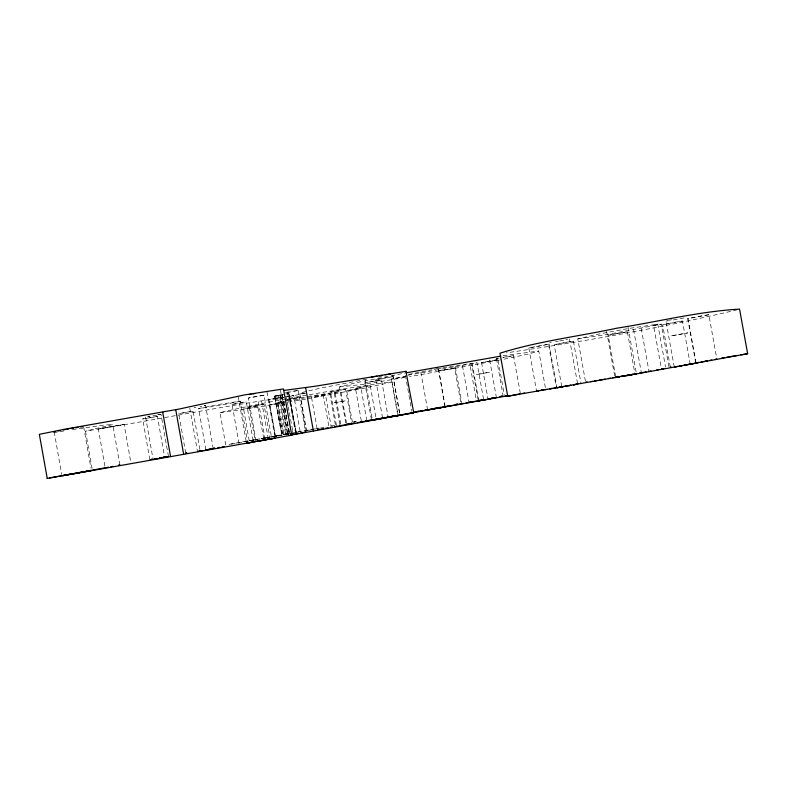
<?xml version="1.0" encoding="UTF-8"?>
<svg xmlns="http://www.w3.org/2000/svg" width="787" height="787" viewBox="0 0 787 787"><rect width="100%" height="100%" fill="white"/><g stroke="black" fill="none" stroke-linecap="round" stroke-linejoin="round"><path stroke-width="0.59" stroke-dasharray="3.94 2.95" d="M263.96 404.223L249.145 406.81L263.96 404.223L269.852 437.247L267.039 437.759M548.529 344.273L528.825 347.933L548.529 344.273L556.379 387.627M306.182 431.463L299.739 393.018L321.007 388.021L367.883 378.96M478.053 399.511L471.561 363.328L469.829 363.968L476.469 400.986M249.223 440.779L243.557 408.748L257.654 406.19L263.704 438.192L260.605 438.733M615.7 376.796L608.174 335.351L620.609 332.812L627.377 331.789L634.853 373.412M149.796 459.687L142.703 418.95L157.4 416.392L164.385 455.85M257.998 406.171L243.557 408.748M157.4 416.392L142.604 419.018M627.377 331.789L608.174 335.351M119.88 464.979L112.748 424.557L85.508 431.128L92.089 468.422M545.361 387.607L538.78 351.002L528.431 354.061L500.483 359.905M281.982 436.037L274.535 396.077L282.238 394.553L289.705 433.46M561.751 386.456L554.186 344.686L566.955 342.109L573.408 341.165L580.934 383.053M670.337 367.214L662.605 324.765L675.826 322.07L682.477 321.076L690.13 363.702M305.818 430.932L306.625 430.774L300.624 397.101L287.609 399.53M205.889 449.761L198.59 408.601L218.983 404.429L240.389 401.203L247.689 442.304M213.247 448.747L205.564 405.403L203.459 405.925M185.742 453.105L178.757 413.716L185.653 412.319L193.081 411.188L200.065 450.548M382.571 417.867L375.743 379.718L384.056 378.006L393.018 376.609L399.845 414.798M585.43 381.233L577.796 338.892L597.028 334.396L628.085 328.563L657.784 324.165L665.546 367.057M573.408 341.165L554.186 344.686M696.052 362.876L688.015 318.607L702.053 315.744L708.851 314.741L716.878 359.187M104.897 466.12L98.336 428.964L122.251 424.616L124.12 424.449L130.878 462.717M682.477 321.076L662.605 324.765M193.081 411.188L178.757 413.716M393.018 376.609L375.743 379.718M317.112 428.551L311.554 397.504L319.178 395.999L325.582 394.985L331.101 426.062M708.851 314.741L688.015 318.607M325.582 394.985L311.554 397.504M239.032 443.573L232.086 404.449L239.12 403.023L246.292 401.941L253.237 441.045M240.389 401.203L220.006 405.354L198.59 408.601M256.06 441.084L248.407 398.025L256.237 396.422L264.029 395.261L271.682 438.3M124.12 424.449L98.336 428.964M264.029 395.261L248.407 398.025M371.444 419.668L364.843 382.866L374.228 380.987L381.498 379.885L388.05 416.707M225.741 445.009L219.986 412.614C276.532 399.55 334.032 389.978 391.493 381.734L392.201 382.079L397.966 414.306M352.448 422.334L346.752 390.736L354.711 389.162L361.046 388.178L366.634 419.805M361.331 420.888L355.488 388.286L363.742 386.653L370.244 385.65L376.048 418.261M381.498 379.885L364.843 382.866M657.784 324.165L653.564 325.375L661.444 368.946M674.252 366.988L665.94 321.066L667.543 320.624M370.244 385.65L355.488 388.286M269.675 404.803L283.792 402.295L289.341 433.519L281.087 435.014L275.243 436.028L269.675 404.803L283.792 402.295M296.453 433.46L289.026 393.53L287.058 394.012M291.082 433.421L283.281 434.749L277.526 402.413L284.058 400.888M168.477 456.578L160.991 414.296L158.394 414.897M444.842 406.417L438.821 370.775L454.601 367.991L460.779 402.354M737.33 309.783C661.169 327.972 583.806 341.46 506.336 352.861M276.207 436.696L275.588 436.795L268.977 399.609L282.149 396.982M345.798 423.062L339.354 386.958L356.344 382.708L404.872 373.068M454.601 367.991L438.487 370.884M300.103 431.187L293.699 395.251L286.793 396.727M336.442 425.442L330.471 391.946L338.489 390.362L345.582 389.27L351.563 422.747M339.915 424.646L334.18 392.457L335.046 392.211L340.801 424.498M397.691 414.847L391.326 379.078L404.636 376.56M345.582 389.27L330.471 391.946M497.945 359.62L481.477 362.571L497.945 359.62L504.29 394.72M520.325 393.264L513.498 355.626L503.129 357.731M392.201 382.079L362.315 388.591L306.743 398.911M305.769 393.175L286.104 397.15M297.86 390.568L286.714 392.664M287.294 394.71L289.075 393.903L296.158 433.509M275.588 436.795L276.867 436.539M408.512 374.445L431.876 369.801M565.804 339.768L567.634 339.374M287.796 401.045L340.84 391.365L346.565 423.445M407.951 375.202L477.02 362.807L483.641 399.698M499.145 358.105L496.459 358.724L499.47 358.351M577.796 338.892L607.584 334.416L661.257 324.165L669.107 367.559M283.281 434.749L291.16 433.283M406.151 376.53L391.326 379.078M669.334 320.23L671.626 319.758M683.962 317.948L670.986 320.388M499.322 360.131L409.574 376.698M287.048 399.412L300.624 397.101M285.425 392.575L290.836 391.562M275.243 436.028L280.133 435.142M148.133 416.382L149.805 416.057M563.522 340.23L559.154 341.046M286.438 400.396L306.34 396.687M200.016 406.594L201.875 406.24M502.755 357.406L513.498 355.626M229.086 444.34L251.171 440.287M249.449 440.73L287.717 433.706M156.731 415.211L147.533 416.776M254.496 440.1L257.9 439.392L255.529 439.785L257.29 439.362M378.173 377.091L381.597 376.471M274.378 396.156L283.92 394.621M434.011 369.398L436.244 368.995M437.356 368.798L441.802 367.991M305.572 399.127L245.662 409.279L219.986 412.614M252.411 440.189L258.992 439.057M274.791 436.854L276.985 436.46M283.753 397.287L268.977 399.609M293.531 432.673L297.014 432.043M298.175 431.837L302.828 431.01M303.989 430.804L319.207 428.089M296.896 432.25L300.26 431.64M304.825 430.823L314.023 429.181M261.422 438.723L265.357 438.064M261.5 438.752L263.468 438.408M286.301 434.788L288.426 434.414M555.632 341.676L558.258 341.214M284.038 397.533C217.586 406.938 151.675 420.789 85.508 431.128M283.487 434.542L289.213 433.539M330.953 426.003L335.685 425.167M315.066 428.994L318.214 428.443M320.525 428.03L323.998 427.41M253.827 439.982L249.41 440.75M307.845 430.469L305.661 430.853L306.625 430.774M308.937 430.273L312.213 429.692M288.563 434.09L262.75 438.654M353.481 422.019L355.872 421.596M250.955 440.72L253.316 440.307M442.914 367.795L471.561 363.328M404.862 377.514L362.876 384.4L339.354 386.958M307.422 396.491L335.046 392.211M261.904 438.497L263.704 438.192M248.594 441.133L228.279 444.635M255.529 439.805L256.513 439.638M268.318 437.503L269.852 437.247M59.91 431.62L64.111 430.922M194.035 407.627L195.963 407.312M292.794 391.218L297.289 390.519M285.347 396.432L293.699 395.251M334.18 392.457L340.84 391.365M469.829 363.968L477.02 362.807M53.378 432.673L57.805 431.965M653.564 325.375L661.257 324.165M285.691 393.962L289.026 393.53M72.345 429.623L103.53 425.147L112.748 424.557M503.129 355.734L538.78 351.002M157.557 414.71L160.991 414.296M285.494 401.419L277.526 402.413M668.842 320.742L665.94 321.066M549.798 342.601L551.254 342.394M204.364 405.502L205.564 405.403M304.569 393.087L299.404 393.392M346.752 390.736L361.046 388.178M232.086 404.449L246.292 401.941M282.435 395.113L279.493 395.054L286.35 435.29M280.428 394.877L288.101 434.985M276.788 395.851L284.402 435.595M275.548 396.038L283.202 435.811M274.722 396.136L282.385 435.959M286.35 397.278L287.019 400.839M287.245 402.019L287.924 405.58M288.15 406.771L289.055 411.512M289.272 412.693L293.335 434.05M278.362 395.605L285.897 435.319M296.079 432.309L288.829 393.52M295.705 433.617L288.18 393.589M280.162 395.3L287.599 435.014M274.535 396.077L282.041 436.037M282.051 394.966L289.4 434.69M687.661 318.282L695.797 363.171M641.208 328.366L648.931 371.051M633.565 329.576L641.307 372.438M628.056 327.343L636.457 373.795M292.203 430.469L292.853 434.08M606.62 331.337L614.952 377.603M569.503 338.892L577.658 384.095M549.051 343.811L556.96 387.775M489.671 360.043L496.43 397.681M472.111 363.299L478.84 400.799M462.5 365.847L469.022 402.226M455.368 367.008L461.91 403.515M420.819 372.143L427.626 409.968M405.374 375.261L411.817 411.296M392.87 374.937L399.648 412.841M528.825 347.933L536.537 391.149M496.508 358.764L503.188 396.304M438.497 368.975L445.235 406.83M365.247 379.924L372.428 420.12M329.851 393.667L335.498 425.364M323.231 394.759L328.897 426.554M298.175 390.46L305.582 432.063M280.418 390.165L288.298 434.444M266.96 391.857L274.978 436.933M261.599 401.281L268.141 438.064M258.411 401.714L264.983 438.644M249.145 406.81L255.027 439.884M238.264 396.914L246.282 442.058M189.805 408.187L197.488 451.561M481.555 362.6L487.96 398.832M145.575 416.972L153.071 459.333M83.638 426.702L90.948 468.157M54.195 431.807L61.73 474.6M476.302 374.582L489.73 372.172L476.302 374.582M671.567 335.813L687.71 332.911L671.567 335.813M334.514 402.728L345.818 400.74L334.514 402.728M354.789 421.901L353.648 422.107L356.245 421.675L354.789 421.901"/><path stroke-width="1.18" d="M405.964 371.494L413.746 412.791L289.026 435.477M72.866 473.961L291.711 435.181L283.477 388.926L244.432 394.926L178.787 409.122L64.967 429.161L39.35 434.326L47.24 478.398M54.195 431.807L55.159 431.532M635.178 374.002L636.457 373.795L507.723 396.255L499.991 353.225C537.816 341.233 578.258 336.462 617.185 328.13C657.824 321.785 698.64 311.504 739.544 309.104L747.65 353.737L625.813 375.871M118.886 465.206L119.88 464.979L118.896 465.097M587.24 382.118L585.656 382.443L586.758 382.295M199.76 450.607L199.2 450.685M57.992 430.922L59.822 430.558M507.723 396.255L519.892 393.923M371.336 377.278L373.53 376.855M576.782 384.272L577.658 384.095L577.028 384.194M670.986 367.076L670.337 367.214L670.868 367.126M153.868 459.175L153.445 459.274M167.71 456.735L168.074 456.647M387.43 416.835L387.637 416.776M557.894 387.588L556.96 387.775L562.941 386.751M716.76 359.216L714.763 359.59M110.878 466.75L112.875 466.366M304.717 432.23L305.582 432.063L304.441 432.25M674.518 366.929L677.115 366.447M695.56 363.23L683.588 365.384M406.033 372.851L500.768 356.127M163.362 457.277L164.601 457.04L162.771 457.345M186.057 453.037L186.834 452.899M198.698 451.325L197.488 451.561L198.393 451.423M537.895 390.883L536.537 391.149L538.721 390.785M555.081 387.883L556.379 387.627L554.127 388.001M661.828 369.014L663.736 368.66M49.365 477.984L83.471 471.787M62.99 475.574L74.686 473.44M108.557 467.173L84.662 471.561M382.944 417.799L383.879 417.622M429.22 409.663L427.656 409.948L434.217 408.827M443.701 407.125L445.226 406.84L443.74 407.076M488.993 398.635L487.96 398.832L488.825 398.694M495.928 397.779L493.292 398.261M522.283 393.48L524.673 393.028M616.241 376.698L617.293 376.501M374.632 376.648L377.022 376.206M151.065 459.441L152.344 459.205M212.077 448.974L205.102 450.243M291.406 434.572L294.082 434.09M416.726 411.581L418.92 411.178M476.253 401.104L465.934 402.993M698.236 362.463L696.052 362.876L699.102 362.374M155 458.969L158.315 458.368M166.598 456.942L163.263 457.542M420.947 410.814L422.973 410.45M200.016 451.089L201.688 450.784M258.333 440.661L259.936 440.366L258.372 440.7M267.846 439.008L269.459 438.723M303.566 432.447L300.24 433.047M482.018 400.209L478.84 400.799L486.789 399.422M253.375 441.96L246.488 443.238L253.975 441.96M268.456 439.382L275.184 438.123L267.59 439.421M573.359 384.902L575.346 384.538M656.663 369.969L658.768 369.585M249.194 394.572L251.083 394.238M63.196 429.918L65.085 429.574M212.46 448.531L214.644 448.128M455.889 404.479L457.611 404.164M425 410.076L427.115 409.702M291.711 434.335L293.335 434.05M463.759 403.387L434.404 408.728M477.67 400.77L483.641 399.698M500.837 396.569L502.352 396.294M430.646 409.397L432.407 409.083M442.274 407.381L436.342 408.443M505.736 395.831L507.369 395.536M509.061 395.536L405 414.09M392.743 416.569L400.071 415.211L396.333 415.831M254.506 441.753L266.439 439.628M267.305 439.589L257.506 441.34M576.123 383.938L577.992 383.603M559.35 387.322L566.335 386.063M648.537 371.444L650.947 371.002M619.595 376.747L617.667 377.091L619.576 376.825M433.558 408.542L435.9 408.119M438.241 407.705L440.582 407.282M491.668 398.153L493.439 397.828M387.145 417.031L389.24 416.657M483.966 399.865L486.15 399.471M489.111 399.009L491.324 398.615M295.873 433.765L297.801 433.421M382.098 418.35L372.428 420.12L385.689 417.828M383.22 418.153L386.781 417.513M159.249 458.26L162.279 457.66M541.19 390.293L543.345 389.899M549.601 388.876L551.776 388.483M570.939 385.335L565.548 386.289M621.878 376.334L632.679 374.278M639.536 373.058L646.137 371.877M679.26 366.063L681.788 365.611M379.423 375.773L381.843 375.34M446.957 406.151L449.082 405.777M440.838 407.479L425.698 410.155M488.442 399.058L490.675 398.665M391.473 416.254L393.687 415.861M291.19 434.375L292.853 434.08M395.743 415.87L357.298 422.678M154.773 458.821L156.682 458.487M222.013 446.967L224.206 446.583M296.315 433.745L298.293 433.391M616.113 377.209L624.386 375.753M684.542 365.119L686.402 364.794M704.513 361.341L707.001 360.899M159.594 457.906L161.325 457.601M205.643 450.075L207.66 449.711M217.881 447.695L219.907 447.341M544.83 389.722L547.231 389.29M705.89 361.184L707.572 360.879M78.513 472.751L91.371 470.528L47.122 478.457M203.056 450.607L199.583 451.217M71.007 474.217L62.93 475.633M499.893 396.579L502.195 396.176M455.663 404.459L457.395 404.154M491.393 398.252L493.144 397.937M508.156 395.448L504.929 396.009M709.471 360.466L711.763 360.062M440.592 407.627L442.343 407.322M701.089 362.02L703.401 361.617M382.738 417.995L385.079 417.592M387.43 417.179L389.772 416.766M392.113 416.353L394.454 415.939M396.796 415.536L399.137 415.123M401.488 414.71L403.829 414.296M550.329 388.66L552.395 388.306M687.326 364.627L689.963 364.165M339.148 425.875L355.026 423.081M390.303 416.894L413.746 412.791M540.443 390.49L542.518 390.126M608.381 378.567L610.564 378.183M612.748 377.799L614.932 377.416M679.998 366.014L682.654 365.552M569.031 385.591L570.752 385.286M301.588 432.742L303.192 432.466M621.878 376.422L624.416 375.979M626.944 375.429L633.683 374.258M294.466 434.07L291.613 434.572M164.178 457.316L167.178 456.794M212.647 448.62L214.792 448.246M267.708 438.979L269.331 438.693M157.341 458.605L154.331 459.126M209.529 449.387L212.313 448.905M66.974 429.23L68.931 428.895M469.022 402.226L471.275 401.832M478.014 400.672L480.267 400.278M501.024 396.491L502.49 396.235M492.711 398.311L495.643 397.809M424.606 410.342L414.159 412.152M599.163 380.18L605.105 379.147M365.532 420.986L372.408 419.796M374.701 419.402L376.983 418.999M379.275 418.605L381.567 418.202M321.027 429.023L323.388 428.61M325.739 428.207L328.1 427.794M330.304 427.41L332.507 427.026M334.711 426.643L338.007 426.072M252.961 393.893L254.831 393.569M721.856 358.046L724.237 357.632M692.265 363.771L695.797 363.171M677.686 366.417L674.715 366.919M590.535 381.665L592.611 381.302M594.697 380.947L596.782 380.593M384.873 417.484L382.777 417.848M573.9 384.735L575.75 384.41M208.358 449.367L210.503 448.993M150.514 459.569L151.586 459.382M616.28 376.717L617.372 376.53M360.84 421.793L363.25 421.389M317.722 429.594L319.856 429.22M715.324 359.443L716.386 359.265M726.617 357.219L737.271 355.419M661.444 368.946L663.205 368.65M185.909 453.076L186.568 452.968M70.889 428.551L73.712 428.089M385.266 374.76L387.253 374.445M347.047 424.104L349.133 423.77M740.823 354.819L747.65 353.737M75.778 427.754L78.031 427.4M290.442 435.368L291.711 435.181M388.237 374.287L390.559 373.943M436.362 367.991L437.483 367.834M80.756 426.997L82.674 426.761M283.969 390.421L315.912 386.132L406.308 371.238M305.661 387.676L313.364 430.902M175.747 409.712L183.627 454.188M162.722 412.181L170.563 456.49M615.277 377.534L616.162 377.416L615.277 377.534"/></g></svg>
